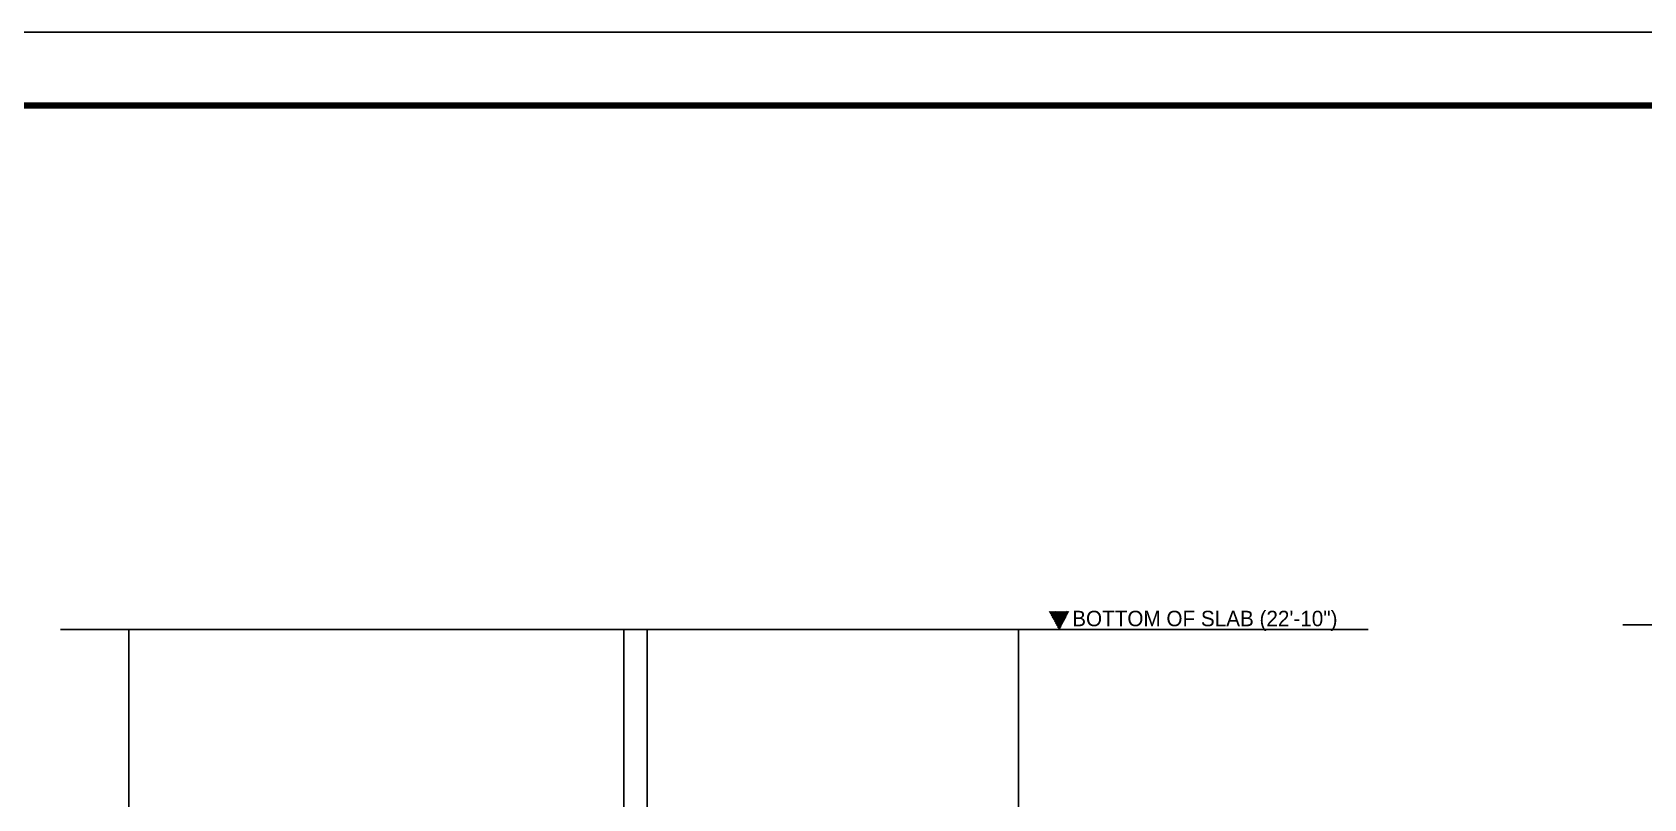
# Model space of a CAD drawing. Extents: x 10753 to 18704, y -5361 to 1140.
# Drawn here: x 13032.4 to 13345, y -3485.8 to -3337.2 of the extents above; entities that cross this region are included whole.
import ezdxf

# ---------------------------------------------------------------- set-up
doc = ezdxf.new("R2010")
doc.units = 0
doc.header["$LTSCALE"] = 30
doc.header["$MEASUREMENT"] = 0
doc.layers.get('0').update_dxf_attribs({"linetype": 'CONTINUOUS'})
for name, color, linetype in [('SEAL', 1, 'CONTINUOUS'), ('WALL', 2, 'CONTINUOUS'), ('WL', 9, 'CONTINUOUS')]:
    doc.layers.add(name, color=color, linetype=linetype)
doc.styles.add('Text 1-2', font='stylu.ttf', dxfattribs={"height": 1.5})

msp = doc.modelspace()

# ---------------------------------------------------------------- hatches: boundary and pattern name
h = msp.add_hatch()
h.set_pattern_fill('ANSI31', color=230, angle=90, style=0)
h.set_pattern_definition([(135, (10055.66048, -20860.71258), (-0.08838834765, -0.08838834765), [])])
h.paths.add_polyline_path([(13231.63439, -3453.09391), (13233.5308, -3449.45693), (13229.68703, -3449.45693)])

# ---------------------------------------------------------------- linework, layer by layer
at = {"layer": 'SEAL', "color": 1}
msp.add_lwpolyline([(13726.44299, -3337.18553), (13726.44299, -3962.06841), (12795.69991, -3962.06841), (12795.69991, -3337.18553)], close=True, dxfattribs=at)
at = {"layer": 'WALL', "color": 9}
for p, q in [((13223.69841, -3452.9774), (13037.93149, -3452.9774)), ((13051.19841, -3574.9774), (13051.19841, -3452.9774)), ((13051.19841, -3574.9774), (13051.19841, -3452.9774)), ((13147.19841, -3574.9774), (13147.19841, -3452.9774)), ((13151.69841, -3574.9774), (13151.69841, -3452.9774)), ((13223.69841, -3574.9774), (13223.69841, -3452.9774)), ((13223.69841, -3574.9774), (13223.69841, -3452.9774)), ((13223.69841, -3452.9774), (13291.52297, -3452.9774)), ((13454.61946, -3452.07249), (13340.92734, -3452.07249))]:
    msp.add_line(p, q, dxfattribs=at)
at = {"layer": 'WL', "const_width": 1.18349}
msp.add_lwpolyline([(13712.24111, -3351.38742), (13712.24111, -3947.86652), (12809.9018, -3947.86652), (12809.9018, -3351.38742)], close=True, dxfattribs=at)

# ---------------------------------------------------------------- texts
at = {"color": 230, "insert": (13228.5751, -3449.34038), "char_height": 3, "attachment_point": 1, "style": 'Text 1-2'}
msp.add_mtext_dynamic_manual_height_columns('     BOTTOM OF SLAB (22\'-10")', width=161.6099882, gutter_width=1, heights=[0], dxfattribs=at)

doc.saveas('drawing.dxf')
